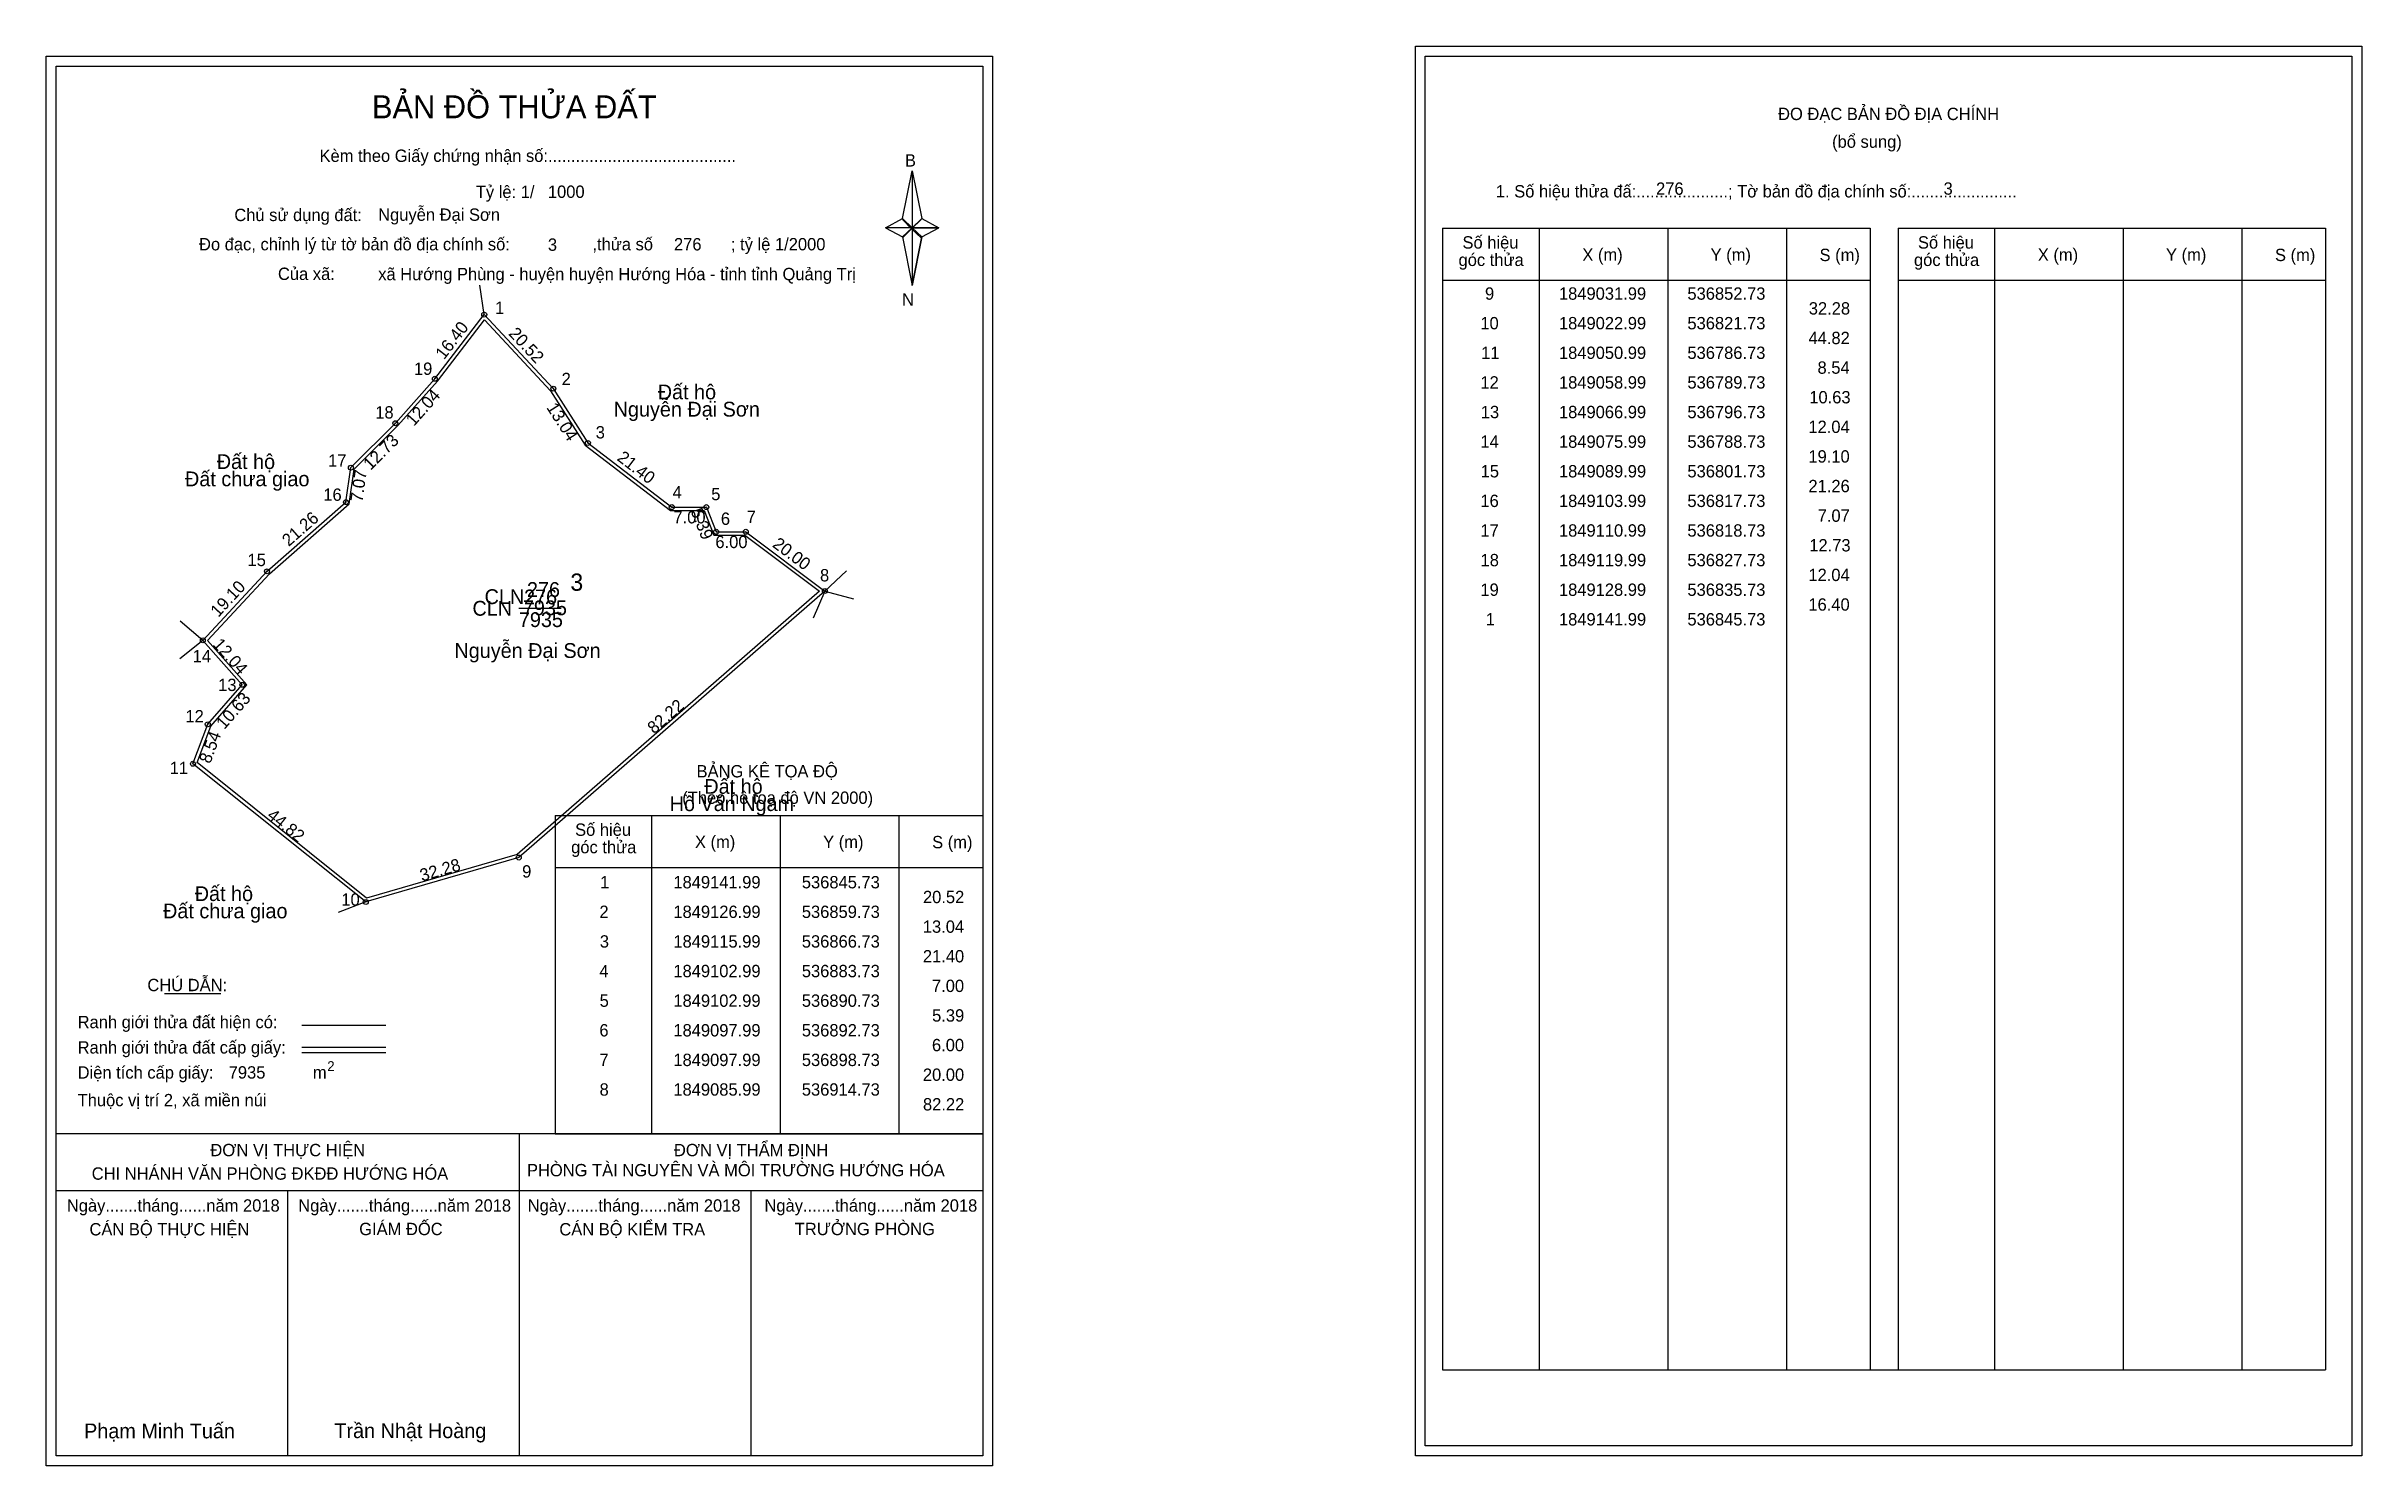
# Model space of a CAD drawing. Extents: x 536757 to 537226, y 1848909 to 1849196.
import ezdxf

# ---------------------------------------------------------------- set-up
doc = ezdxf.new("R2010")
doc.units = 0
for name, color, linetype in [('Level 1', 7, 'Continuous'), ('Level 10', 7, 'Continuous'), ('Level 11', 7, 'Continuous'), ('Level 13', 7, 'Continuous'), ('Level 2', 7, 'Continuous'), ('Level 27', 7, 'Continuous'), ('Level 3', 7, 'Continuous'), ('Level 36', 7, 'Continuous'), ('Level 4', 7, 'Continuous'), ('Level 49', 7, 'Continuous'), ('Level 5', 7, 'Continuous'), ('Level 53', 7, 'Continuous'), ('Level 55', 7, 'Continuous'), ('Level 6', 7, 'Continuous'), ('Level 63', 7, 'Continuous'), ('Level 7', 7, 'Continuous'), ('Level 9', 7, 'Continuous')]:
    doc.layers.add(name, color=color, linetype=linetype)

msp = doc.modelspace()

# ---------------------------------------------------------------- linework, layer by layer
at = {"layer": 'Level 1'}
for p, q in [((537036.35, 1849194.35), (537036.35, 1849194.35)), ((536759.03, 1849192.35), (536759.03, 1849192.35)), ((536930.45, 1849161.47), (536932.42, 1849171.11)), ((536932.42, 1849171.11), (536932.42, 1849159.59)), ((536932.42, 1849171.11), (536934.38, 1849161.47)), ((536927, 1849159.59), (536930.45, 1849161.47)), ((536930.45, 1849161.47), (536932.42, 1849159.59)), ((536932.27, 1849159.37), (536930.45, 1849161.25)), ((536934.24, 1849161.25), (536932.27, 1849159.37)), ((536932.27, 1849159.37), (536934.24, 1849161.25)), ((536934.38, 1849161.47), (536932.42, 1849159.59)), ((536932.42, 1849159.59), (536930.45, 1849157.75)), ((536932.27, 1849159.37), (536930.45, 1849157.53)), ((536930.45, 1849157.53), (536932.27, 1849159.37)), ((536930.45, 1849157.75), (536932.42, 1849147.89)), ((536934.24, 1849157.53), (536932.27, 1849159.37)), ((536932.42, 1849159.59), (536932.42, 1849147.89)), ((536932.42, 1849159.59), (536937.83, 1849159.59)), ((536932.42, 1849159.59), (536934.38, 1849157.75)), ((536934.38, 1849157.75), (536932.42, 1849147.89)), ((536934.38, 1849157.75), (536937.83, 1849159.59)), ((537039.88, 1849159.5), (537126.48, 1849159.5)), ((537059.47, 1848928.23), (537059.47, 1849159.5)), ((537085.54, 1848928.23), (537085.54, 1849159.5)), ((537109.52, 1849159.5), (537109.52, 1848928.23)), ((537126.48, 1849159.5), (537126.48, 1848928.23)), ((537132.14, 1849159.5), (537218.74, 1849159.5)), ((537151.73, 1848928.23), (537151.73, 1849159.5)), ((537177.8, 1848928.23), (537177.8, 1849159.5)), ((537201.77, 1849159.5), (537201.77, 1848928.23)), ((537218.74, 1849159.5), (537218.74, 1848928.23)), ((537039.88, 1849148.97), (537126.48, 1849148.97)), ((537132.14, 1849148.97), (537218.74, 1849148.97)), ((536860.12, 1849040.53), (536946.72, 1849040.53)), ((536879.71, 1848976), (536879.71, 1849040.53)), ((536905.78, 1848976), (536905.78, 1849040.53)), ((536929.75, 1849040.53), (536929.75, 1848976)), ((536860.12, 1849030), (536946.72, 1849030)), ((536780.94, 1849004.42), (536792.35, 1849004.42)), ((536808.81, 1848998.01), (536825.82, 1848998.01)), ((536808.81, 1848993.57), (536825.82, 1848993.57)), ((536808.81, 1848992.47), (536825.82, 1848992.47)), ((536865.85, 1848976), (536759.02, 1848976)), ((536946.72, 1848976), (536841.88, 1848976)), ((536852.87, 1848910.78), (536852.87, 1848976)), ((536860.12, 1848976), (536946.72, 1848976)), ((536946.72, 1848964.45), (536759.02, 1848964.45)), ((536805.95, 1848910.78), (536805.95, 1848964.45)), ((536899.8, 1848910.78), (536899.8, 1848964.45)), ((537039.88, 1848928.23), (537218.74, 1848928.23)), ((537224.05, 1848912.78), (537224.05, 1848912.78)), ((536946.72, 1848910.78), (536946.72, 1848910.78))]:
    msp.add_line(p, q, dxfattribs=at)
for points in [[(536930.45, 1849161.47), (536932.42, 1849171.11), (536932.42, 1849159.59)], [(536932.42, 1849159.59), (536934.38, 1849161.47), (536937.83, 1849159.59)], [(536927, 1849159.59), (536930.45, 1849157.75), (536932.42, 1849159.59)], [(536932.42, 1849159.59), (536932.42, 1849147.89), (536934.38, 1849157.75)]]:
    msp.add_lwpolyline(points, close=True, dxfattribs=at)
at = {"layer": 'Level 10'}
for points in [[(536852.73, 1849031.99), (536821.73, 1849022.99), (536786.73, 1849050.99), (536789.73, 1849058.99), (536796.73, 1849066.99), (536788.73, 1849075.99), (536801.73, 1849089.99), (536817.73, 1849103.99), (536818.73, 1849110.99), (536827.73, 1849119.99), (536835.73, 1849128.99), (536845.73, 1849141.99), (536859.73, 1849126.99), (536866.73, 1849115.99), (536883.73, 1849102.99), (536890.73, 1849102.99), (536892.73, 1849097.99), (536898.73, 1849097.99), (536914.73, 1849085.99)], [(536852.39, 1849032.62), (536821.88, 1849023.76), (536787.56, 1849051.22), (536790.34, 1849058.62), (536797.66, 1849066.99), (536789.68, 1849075.98), (536802.22, 1849089.49), (536818.39, 1849103.63), (536819.39, 1849110.66), (536828.24, 1849119.51), (536836.27, 1849128.54), (536845.78, 1849140.91), (536859.17, 1849126.56), (536866.21, 1849115.51), (536883.49, 1849102.29), (536890.26, 1849102.29), (536892.26, 1849097.29), (536898.5, 1849097.29), (536913.62, 1849085.95)]]:
    msp.add_lwpolyline(points, close=True, dxfattribs=at)
at = {"layer": 'Level 11'}
for centre in [(536845.73, 1849141.99), (536835.73, 1849128.99), (536859.73, 1849126.99), (536827.73, 1849119.99), (536866.73, 1849115.99), (536818.73, 1849110.99), (536817.73, 1849103.99), (536883.73, 1849102.99), (536890.73, 1849102.99), (536892.73, 1849097.99), (536898.73, 1849097.99), (536801.73, 1849089.99), (536914.73, 1849085.99), (536788.73, 1849075.99), (536796.73, 1849066.99), (536789.73, 1849058.99), (536786.73, 1849050.99), (536852.73, 1849031.99), (536852.73, 1849031.99), (536821.73, 1849022.99)]:
    msp.add_circle(centre, 0.5, dxfattribs=at)
at = {"layer": 'Level 27'}
for p, q in [((536845.73, 1849141.99), (536844.85, 1849147.93)), ((536914.73, 1849085.99), (536912.38, 1849080.47)), ((536914.73, 1849085.99), (536919.13, 1849090.07)), ((536914.73, 1849085.99), (536920.51, 1849084.38)), ((536788.73, 1849075.99), (536784.16, 1849079.87)), ((536788.73, 1849075.99), (536784.04, 1849072.25)), ((536821.73, 1849022.99), (536816.12, 1849020.85))]:
    msp.add_line(p, q, dxfattribs=at)
at = {"layer": 'Level 3'}
for p, q in [((537039.88, 1849159.5), (537039.88, 1848928.23)), ((537132.14, 1849159.5), (537132.14, 1848928.23)), ((536860.12, 1849040.53), (536860.12, 1848976))]:
    msp.add_line(p, q, dxfattribs=at)
at = {"layer": 'Level 63'}
for points in [[(536757.02, 1849194.35), (536948.72, 1849194.35), (536948.72, 1848908.78), (536757.02, 1848908.78)], [(537034.35, 1849196.35), (537226.05, 1849196.35), (537226.05, 1848910.78), (537034.35, 1848910.78)], [(537036.35, 1849194.35), (537224.05, 1849194.35), (537224.05, 1848912.78), (537036.35, 1848912.78)], [(536759.02, 1849192.35), (536946.72, 1849192.35), (536946.72, 1848910.78), (536759.02, 1848910.78)]]:
    msp.add_lwpolyline(points, close=True, dxfattribs=at)
at = {"layer": 'Level 9'}
msp.add_line((536852.74, 1849082.49), (536861.33, 1849082.49), dxfattribs=at)

# ---------------------------------------------------------------- texts
at = {"layer": 'Level 1'}
for s, height, p in [('BẢN ĐỒ THỬA ĐẤT', 4.6657, (536822.99, 1849181.76)), ('ĐO ĐẠC BẢN ĐỒ ĐỊA CHÍNH', 2.5, (537107.83, 1849181.41)), ('Kèm theo Giấy chứng nhận số:.........................................', 2.5, (536812.37, 1849172.93)), ('(bổ sung)', 2.5, (537118.77, 1849175.79)), ('B', 2.5, (536930.96, 1849171.99)), ('1. Số hiệu thửa đấ:....................; Tờ bản đồ địa chính số:.......................', 2.5, (537050.66, 1849165.73)), ('Chủ sử dụng đất:', 2.5, (536795.11, 1849160.94)), ('Đo đạc, chỉnh lý từ tờ bản đồ địa chính số:                  ,thửa số                 ; tỷ lệ 1/2000', 2.5, (536787.96, 1849155.01)), ('Số hiệu', 2.5, (537043.9, 1849155.37)), ('Số hiệu', 2.5, (537136.16, 1849155.37)), ('Của xã:', 2.5, (536803.95, 1849149.01)), ('góc thửa', 2.5, (537043.1, 1849151.84)), ('X (m)', 2.5, (537068.18, 1849152.89)), ('Y (m)', 2.5, (537094.16, 1849152.89)), ('S (m)', 2.5, (537116.23, 1849152.84)), ('góc thửa', 2.5, (537135.36, 1849151.84)), ('X (m)', 2.5, (537160.44, 1849152.89)), ('Y (m)', 2.5, (537186.41, 1849152.89)), ('S (m)', 2.5, (537208.49, 1849152.84)), ('N', 2.5, (536930.36, 1849143.82)), ('BẢNG KÊ TỌA ĐỘ', 2.5, (536888.75, 1849048.23)), ('(Theo hệ toạ độ VN 2000)', 2.5, (536885.85, 1849042.87)), ('Số hiệu', 2.5, (536864.14, 1849036.39)), ('góc thửa', 2.5, (536863.34, 1849032.86)), ('X (m)', 2.5, (536888.42, 1849033.92)), ('Y (m)', 2.5, (536914.39, 1849033.92)), ('S (m)', 2.5, (536936.47, 1849033.87)), ('CHÚ DẪN:', 2.5, (536777.5, 1849004.92)), ('Ranh giới thửa đất hiện có:', 2.5, (536763.37, 1848997.42)), ('Ranh giới thửa đất cấp giấy:', 2.5, (536763.37, 1848992.28)), ('Diện tích cấp giấy:', 2.5, (536763.37, 1848987.2)), ('m', 2.5, (536811.03, 1848987.22)), ('2', 2, (536813.93, 1848988.73)), ('Thuộc vị trí 2, xã miền núi', 2.5, (536763.37, 1848981.6)), ('ĐƠN VỊ THỰC HIỆN', 2.5, (536790.26, 1848971.48)), ('ĐƠN VỊ THẨM ĐỊNH', 2.5, (536884.16, 1848971.48)), ('CHI NHÁNH VĂN PHÒNG ĐKĐĐ HƯỚNG HÓA', 2.5, (536766.22, 1848966.72)), ('PHÒNG TÀI NGUYÊN VÀ MÔI TRƯỜNG HƯỚNG HÓA', 2.5, (536854.39, 1848967.41)), ('Ngày.......tháng......năm 2018', 2.5, (536761.19, 1848960.25)), ('Ngày.......tháng......năm 2018', 2.5, (536808.06, 1848960.25)), ('Ngày.......tháng......năm 2018', 2.5, (536854.54, 1848960.25)), ('Ngày.......tháng......năm 2018', 2.5, (536902.5, 1848960.25)), ('CÁN BỘ THỰC HIỆN', 2.5, (536765.77, 1848955.43)), ('GIÁM ĐỐC', 2.5, (536820.41, 1848955.49)), ('CÁN BỘ KIỂM TRA', 2.5, (536860.95, 1848955.43)), ('TRƯỞNG PHÒNG', 2.5, (536908.64, 1848955.49)), ('Phạm Minh Tuấn', 3, (536764.68, 1848914.32)), ('Trần Nhật Hoàng', 3, (536815.38, 1848914.37))]:
    msp.add_text(s, height=height, dxfattribs=at).set_placement(p)
at = {"layer": 'Level 11'}
msp.add_text('Tỷ lệ: 1/', height=2.5, dxfattribs=at).set_placement((536844.03, 1849165.62))
at = {"layer": 'Level 13'}
for s, p in [('276', (536853.8, 1849083.29)), ('CLN', (536843.35, 1849080.99)), ('7935', (536852.75, 1849078.69))]:
    msp.add_text(s, height=3, dxfattribs=at).set_placement(p)
at = {"layer": 'Level 2'}
msp.add_text('Nguyễn Đại Sơn', height=3, dxfattribs=at).set_placement((536839.7, 1849072.43))
at = {"layer": 'Level 3'}
msp.add_text('CLN', height=3, dxfattribs=at).set_placement((536845.81, 1849083.35))
at = {"layer": 'Level 36'}
for s, p in [('Đất hộ', (536880.88, 1849124.83)), ('Nguyễn Đại Sơn', (536871.95, 1849121.33)), ('Đất hộ', (536791.55, 1849110.71)), ('Đất chưa giao', (536785.12, 1849107.21)), ('Đất hộ', (536890.32, 1849044.91)), ('Hồ Văn Ngam', (536883.3, 1849041.41)), ('Đất hộ', (536787.09, 1849023.18)), ('Đất chưa giao', (536780.67, 1849019.68))]:
    msp.add_text(s, height=3, dxfattribs=at).set_placement(p)
at = {"layer": 'Level 4'}
msp.add_text('276', height=3, dxfattribs=at).set_placement((536854.38, 1849084.79))
at = {"layer": 'Level 49'}
for s, rotation, p in [('16.40', 52.4314, (536837.6, 1849132.74)), ('20.52', 313.0251, (536850.53, 1849138.02)), ('12.04', 48.3665, (536831.48, 1849119.24)), ('13.04', 302.4712, (536858.25, 1849123.17)), ('12.73', 45, (536822.73, 1849110.33)), ('21.40', 322.5946, (536872.47, 1849112.61)), ('7.07', 81.8699, (536821.05, 1849103.91)), ('21.26', 41.1859, (536806.13, 1849094.9)), ('7.00', 360, (536884.06, 1849099.69)), ('5.39', 291.8014, (536887.5, 1849102.19)), ('6.00', 360, (536892.56, 1849094.69)), ('20.00', 323.1301, (536903.94, 1849095.08)), ('19.10', 47.1211, (536791.86, 1849080.54)), ('12.04', 311.6335, (536790.61, 1849075.08)), ('10.63', 48.8141, (536793.08, 1849057.81)), ('82.22', 41.0548, (536880.13, 1849056.91)), ('8.54', 69.444, (536790.21, 1849050.87)), ('44.82', 321.3402, (536801.55, 1849040.16)), ('32.28', 16.1892, (536833.12, 1849027.13))]:
    msp.add_text(s, height=2.5, rotation=rotation, dxfattribs=at).set_placement(p)
at = {"layer": 'Level 5'}
msp.add_text('7935', height=3, dxfattribs=at).set_placement((536853.56, 1849081.09))
at = {"layer": 'Level 53'}
for s, p in [('9', (537048.46, 1849145.01)), ('1849031.99', (537063.44, 1849145.01)), ('536852.73', (537089.46, 1849145.01)), ('32.28', (537114.05, 1849142.01)), ('10', (537047.52, 1849139.01)), ('1849022.99', (537063.44, 1849139.01)), ('536821.73', (537089.46, 1849139.01)), ('44.82', (537113.99, 1849136.01)), ('11', (537047.68, 1849133.01)), ('1849050.99', (537063.44, 1849133.01)), ('536786.73', (537089.46, 1849133.01)), ('8.54', (537115.82, 1849130.01)), ('12', (537047.53, 1849127.01)), ('1849058.99', (537063.44, 1849127.01)), ('536789.73', (537089.46, 1849127.01)), ('13', (537047.61, 1849121.01)), ('1849066.99', (537063.44, 1849121.01)), ('536796.73', (537089.46, 1849121.01)), ('10.63', (537114.15, 1849124.01)), ('12.04', (537113.97, 1849118.01)), ('14', (537047.52, 1849115.01)), ('1849075.99', (537063.44, 1849115.01)), ('536788.73', (537089.46, 1849115.01)), ('19.10', (537113.97, 1849112.01)), ('15', (537047.58, 1849109.01)), ('1849089.99', (537063.44, 1849109.01)), ('536801.73', (537089.46, 1849109.01)), ('16', (537047.53, 1849103.01)), ('1849103.99', (537063.44, 1849103.01)), ('536817.73', (537089.46, 1849103.01)), ('21.26', (537113.98, 1849106.01)), ('7.07', (537115.85, 1849100.01)), ('17', (537047.54, 1849097.01)), ('1849110.99', (537063.44, 1849097.01)), ('536818.73', (537089.46, 1849097.01)), ('12.73', (537114.15, 1849094.01)), ('18', (537047.56, 1849091.01)), ('1849119.99', (537063.44, 1849091.01)), ('536827.73', (537089.46, 1849091.01)), ('12.04', (537113.97, 1849088.01)), ('19', (537047.53, 1849085.01)), ('1849128.99', (537063.44, 1849085.01)), ('536835.73', (537089.46, 1849085.01)), ('1', (537048.6, 1849079.01)), ('1849141.99', (537063.44, 1849079.01)), ('536845.73', (537089.46, 1849079.01)), ('16.40', (537113.97, 1849082.01)), ('1', (536869.22, 1849025.75)), ('1849141.99', (536884.05, 1849025.75)), ('536845.73', (536910.07, 1849025.75)), ('20.52', (536934.61, 1849022.75)), ('2', (536869.07, 1849019.75)), ('1849126.99', (536884.05, 1849019.75)), ('536859.73', (536910.07, 1849019.75)), ('3', (536869.15, 1849013.75)), ('1849115.99', (536884.05, 1849013.75)), ('536866.73', (536910.07, 1849013.75)), ('13.04', (536934.58, 1849016.75)), ('21.40', (536934.59, 1849010.75)), ('4', (536869.06, 1849007.75)), ('1849102.99', (536884.05, 1849007.75)), ('536883.73', (536910.07, 1849007.75)), ('7.00', (536936.43, 1849004.75)), ('5', (536869.11, 1849001.75)), ('1849102.99', (536884.05, 1849001.75)), ('536890.73', (536910.07, 1849001.75)), ('5.39', (536936.46, 1848998.75)), ('6', (536869.06, 1848995.75)), ('1849097.99', (536884.05, 1848995.75)), ('536892.73', (536910.07, 1848995.75)), ('7', (536869.07, 1848989.75)), ('1849097.99', (536884.05, 1848989.75)), ('536898.73', (536910.07, 1848989.75)), ('6.00', (536936.43, 1848992.75)), ('20.00', (536934.59, 1848986.75)), ('8', (536869.1, 1848983.75)), ('1849085.99', (536884.05, 1848983.75)), ('536914.73', (536910.07, 1848983.75)), ('82.22', (536934.61, 1848980.75))]:
    msp.add_text(s, height=2.5, dxfattribs=at).set_placement(p)
at = {"layer": 'Level 55'}
for s, height, p in [('1', 0.4, (536845.62, 1849141.99)), ('0', 0.11, (536845.69, 1849141.88)), ('0', 0.11, (536845.69, 1849141.88)), ('0', 0.11, (536845.69, 1849141.88)), ('19', 0.4, (536835.45, 1849128.99)), ('0', 0.11, (536835.69, 1849128.88)), ('2', 0.4, (536859.59, 1849126.99)), ('0', 0.11, (536859.69, 1849126.88)), ('0', 0.11, (536859.69, 1849126.88)), ('18', 0.4, (536827.45, 1849119.99)), ('0', 0.11, (536827.69, 1849119.88)), ('3', 0.4, (536866.61, 1849115.99)), ('0', 0.11, (536866.69, 1849115.88)), ('0', 0.11, (536866.69, 1849115.88)), ('17', 0.4, (536818.45, 1849110.99)), ('0', 0.11, (536818.69, 1849110.88)), ('16', 0.4, (536817.45, 1849103.99)), ('0', 0.11, (536817.69, 1849103.88)), ('4', 0.4, (536883.59, 1849102.99)), ('0', 0.11, (536883.69, 1849102.88)), ('0', 0.11, (536883.69, 1849102.88)), ('5', 0.4, (536890.6, 1849102.99)), ('0', 0.11, (536890.69, 1849102.88)), ('0', 0.11, (536890.69, 1849102.88)), ('6', 0.4, (536892.59, 1849097.99)), ('0', 0.11, (536892.69, 1849097.88)), ('0', 0.11, (536892.69, 1849097.88)), ('7', 0.4, (536898.6, 1849097.99)), ('0', 0.11, (536898.69, 1849097.88)), ('0', 0.11, (536898.69, 1849097.88)), ('15', 0.4, (536801.45, 1849089.99)), ('0', 0.11, (536801.69, 1849089.88)), ('8', 0.4, (536914.6, 1849085.99)), ('277', 0.11, (536914.61, 1849085.88)), ('277', 0.11, (536914.61, 1849085.88)), ('0', 0.11, (536914.69, 1849085.88)), ('0', 0.11, (536914.69, 1849085.88)), ('14', 0.4, (536788.44, 1849075.99)), ('0', 0.11, (536788.69, 1849075.88)), ('0', 0.11, (536788.69, 1849075.88)), ('13', 0.4, (536796.46, 1849066.99)), ('0', 0.11, (536796.69, 1849066.88)), ('12', 0.4, (536789.45, 1849058.99)), ('0', 0.11, (536789.69, 1849058.88)), ('11', 0.4, (536786.47, 1849050.99)), ('0', 0.11, (536786.69, 1849050.88)), ('9', 0.4, (536852.59, 1849031.99)), ('277', 0.11, (536852.61, 1849031.88)), ('277', 0.11, (536852.61, 1849031.88)), ('10', 0.4, (536821.45, 1849022.99)), ('277', 0.11, (536821.61, 1849022.88)), ('277', 0.11, (536821.61, 1849022.88)), ('0', 0.11, (536821.69, 1849022.88))]:
    msp.add_text(s, height=height, dxfattribs=at).set_placement(p)
at = {"layer": 'Level 6'}
for s, p in [('1000', (536858.63, 1849165.64)), ('276', (537083.11, 1849166.27)), ('3', (537141.35, 1849166.29)), ('Nguyễn Đại Sơn', (536824.25, 1849161)), ('3', (536858.63, 1849154.92)), ('276', (536884.17, 1849155)), ('xã Hướng Phùng - huyện huyện Hướng Hóa - tỉnh tỉnh Quảng Trị', (536824.26, 1849148.96)), ('7935', (536793.97, 1848987.21))]:
    msp.add_text(s, height=2.5, dxfattribs=at).set_placement(p)
at = {"layer": 'Level 7'}
msp.add_text('3', height=3.5, dxfattribs=at).set_placement((536863.18, 1849086.04))
at = {"layer": 'Level 9'}
for s, p in [('1', (536847.92, 1849142.13)), ('19', (536831.5, 1849129.78)), ('2', (536861.41, 1849127.7)), ('18', (536823.66, 1849120.94)), ('3', (536868.32, 1849116.9)), ('17', (536814.1, 1849111.17)), ('16', (536813.14, 1849104.27)), ('4', (536883.9, 1849104.77)), ('5', (536891.72, 1849104.39)), ('6', (536893.67, 1849099.39)), ('7', (536898.9, 1849099.78)), ('15', (536797.78, 1849091.04)), ('8', (536913.75, 1849087.94)), ('14', (536786.67, 1849071.55)), ('13', (536791.84, 1849065.73)), ('12', (536785.21, 1849059.38)), ('11', (536782.02, 1849048.89)), ('9', (536853.42, 1849027.93)), ('10', (536816.79, 1849022.24))]:
    msp.add_text(s, height=2.5, dxfattribs=at).set_placement(p)

doc.saveas('drawing.dxf')
